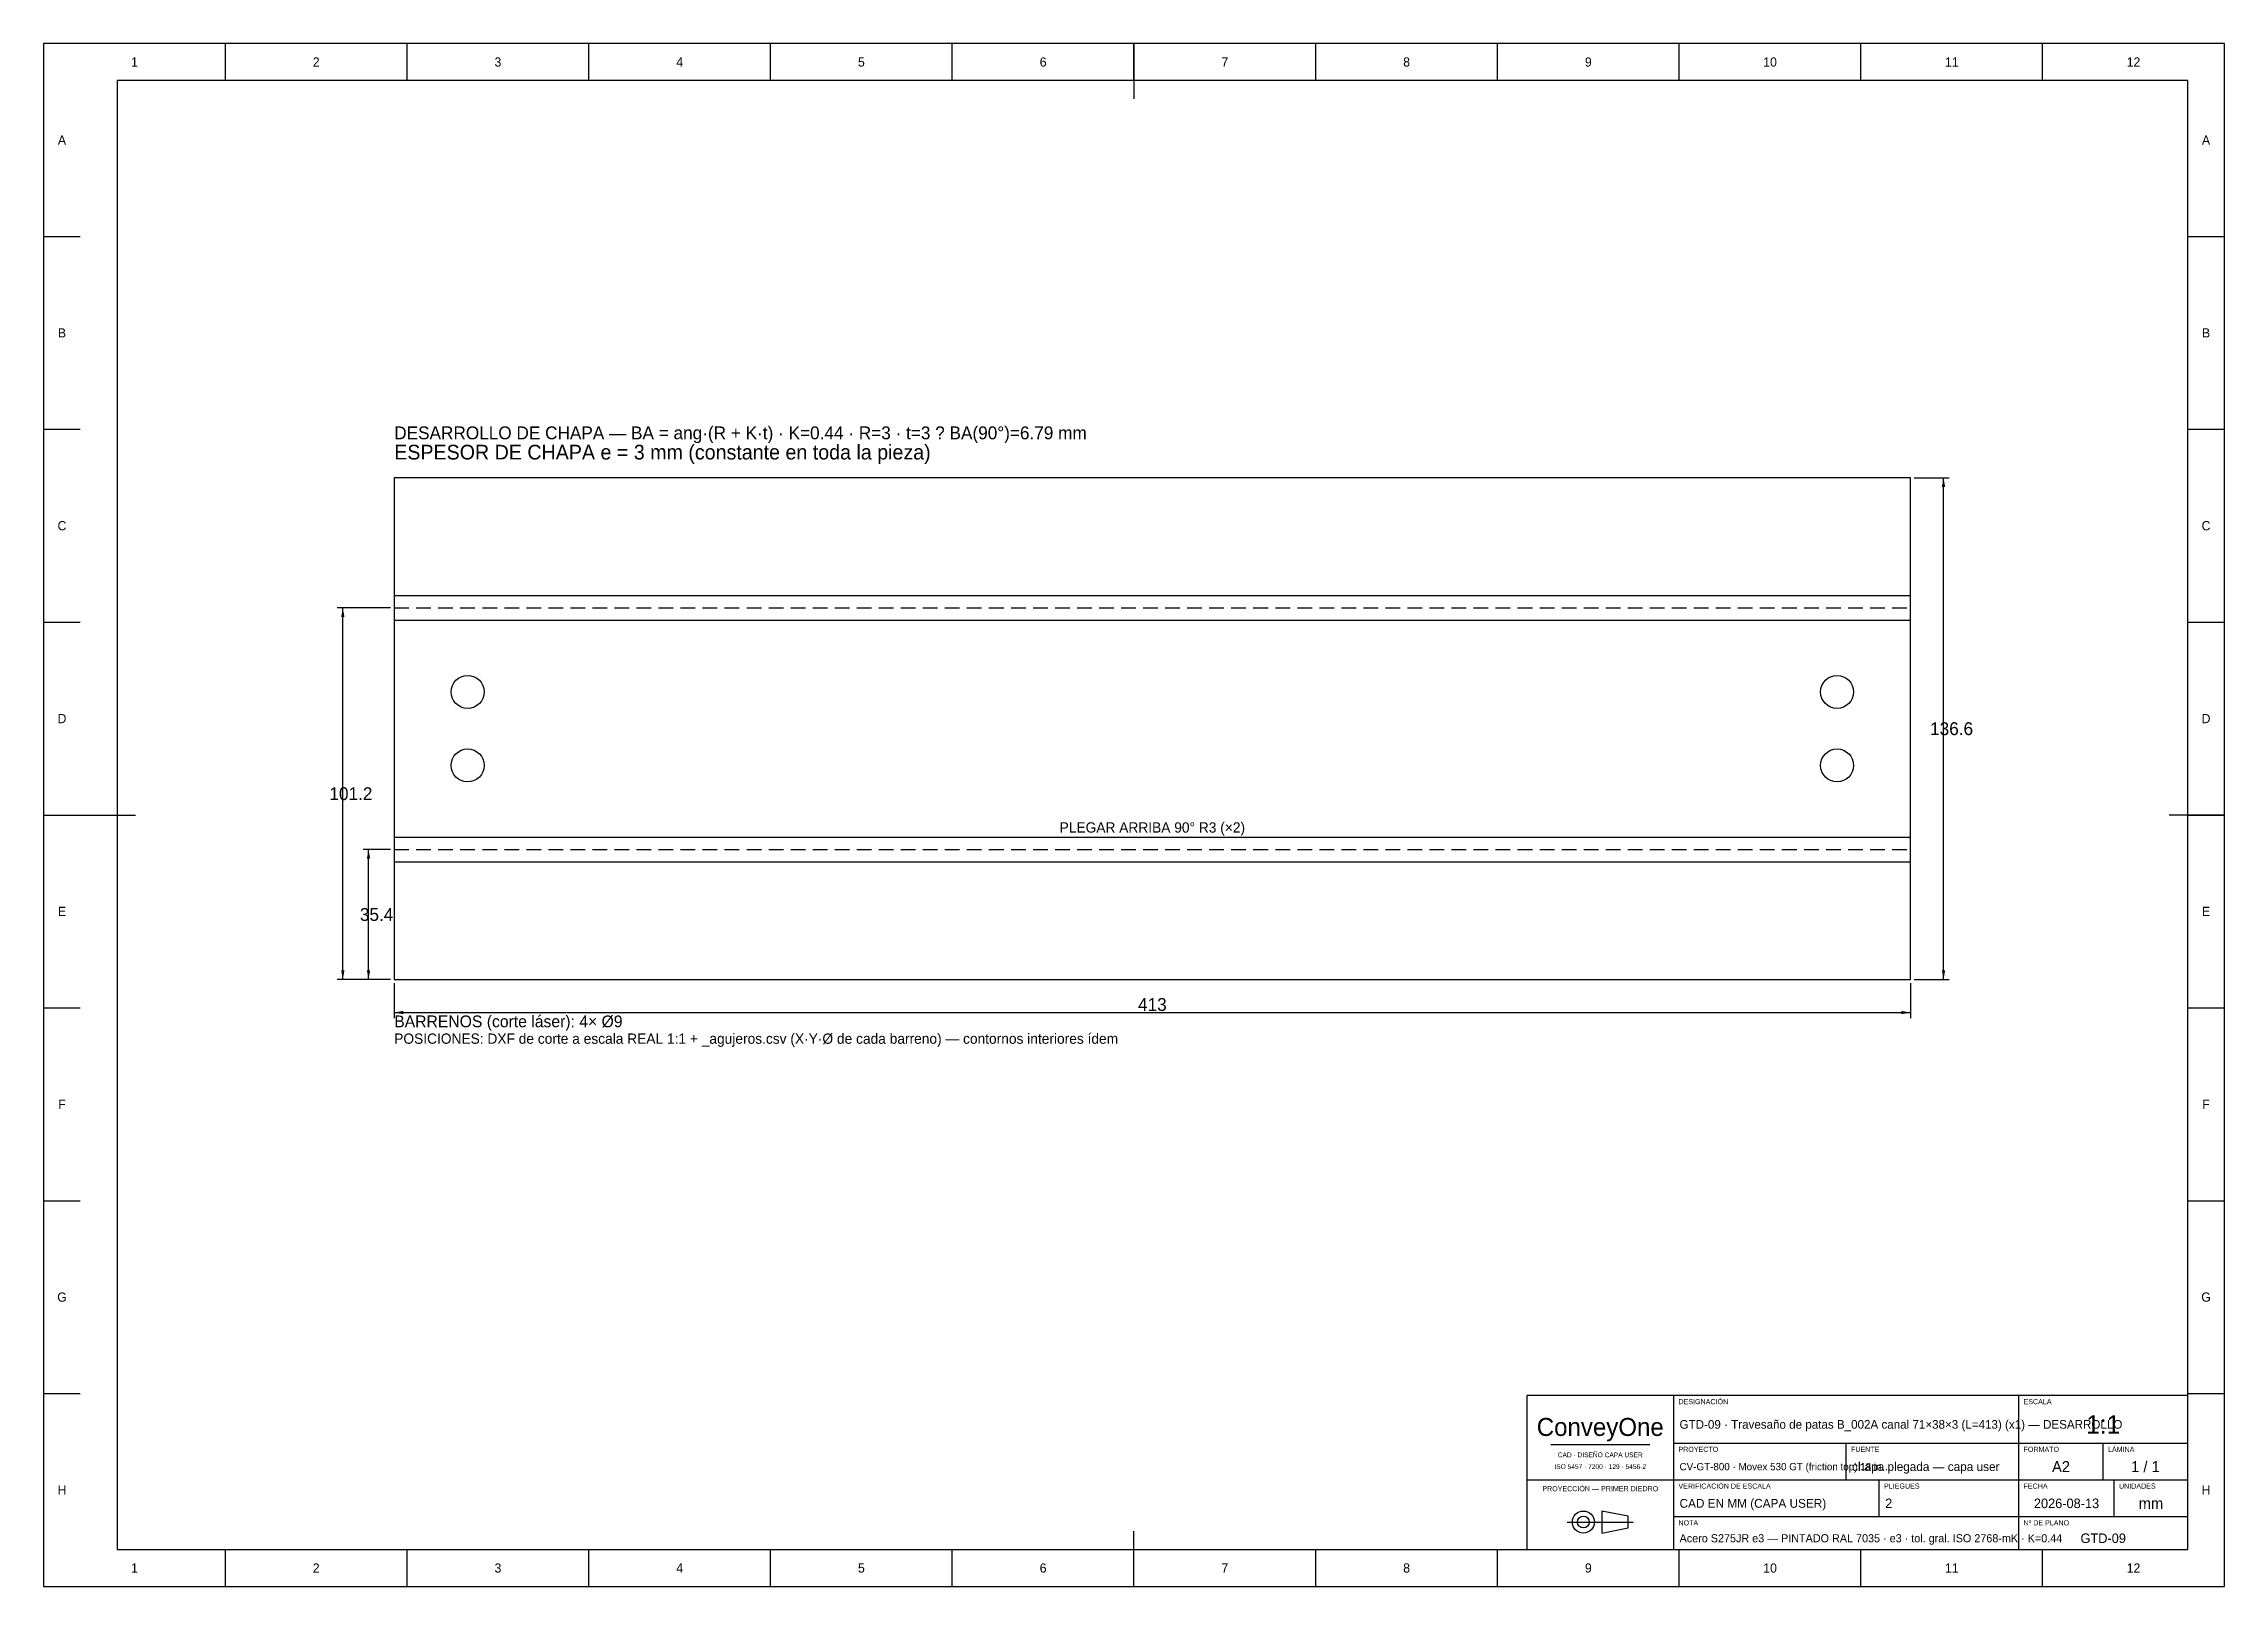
# Model space of a CAD drawing. Extents: x 0 to 594, y 0 to 420.
import ezdxf
from ezdxf.enums import TextEntityAlignment as Align

# ---------------------------------------------------------------- set-up
doc = ezdxf.new("R2010")
doc.units = 0
doc.linetypes.add('DASHED', pattern=[6, 4, -2])
for name, color, linetype in [('COTAS', 7, 'CONTINUOUS'), ('FINA', 7, 'CONTINUOUS'), ('NORMA', 7, 'CONTINUOUS'), ('PLIEGUE', 1, 'DASHED'), ('TEXTO', 7, 'CONTINUOUS'), ('VISIBLE', 7, 'CONTINUOUS')]:
    doc.layers.add(name, color=color, linetype=linetype)

msp = doc.modelspace()

# ---------------------------------------------------------------- linework, layer by layer
at = {"layer": 'COTAS'}
for p, q in [((509.5, 301.785), (519, 301.785)), ((517.5, 165.215), (517.5, 301.785)), ((94.5, 266.395), (80, 266.395)), ((81.5, 165.215), (81.5, 266.395)), ((94.5, 200.605), (87, 200.605)), ((88.5, 165.215), (88.5, 200.605)), ((94.5, 165.215), (80, 165.215)), ((94.5, 165.215), (87, 165.215)), ((95.5, 164.215), (95.5, 154.715)), ((508.5, 164.215), (508.5, 154.715)), ((509.5, 165.215), (519, 165.215)), ((95.5, 156.215), (508.5, 156.215))]:
    msp.add_line(p, q, dxfattribs=at)
for points in [[(517.5, 301.785), (517.95, 299.285), (517.05, 299.285)], [(81.5, 266.395), (81.95, 263.895), (81.05, 263.895)], [(88.5, 200.605), (88.95, 198.105), (88.05, 198.105)], [(81.5, 165.215), (81.95, 167.715), (81.05, 167.715)], [(88.5, 165.215), (88.95, 167.715), (88.05, 167.715)], [(517.5, 165.215), (517.95, 167.715), (517.05, 167.715)], [(95.5, 156.215), (98, 156.665), (98, 155.765)], [(508.5, 156.215), (506, 156.665), (506, 155.765)]]:
    msp.add_solid(points, dxfattribs=at)
at = {"layer": 'FINA'}
for p, q in [((594, 420), (0, 420)), ((0, 420), (0, 0)), ((49.5, 410), (49.5, 420)), ((99, 410), (99, 420)), ((148.5, 410), (148.5, 420)), ((198, 410), (198, 420)), ((247.5, 410), (247.5, 420)), ((297, 410), (297, 420)), ((346.5, 410), (346.5, 420)), ((396, 410), (396, 420)), ((445.5, 410), (445.5, 420)), ((495, 410), (495, 420)), ((544.5, 410), (544.5, 420)), ((594, 0), (594, 420)), ((0, 367.5), (10, 367.5)), ((584, 367.5), (594, 367.5)), ((0, 315), (10, 315)), ((584, 315), (594, 315)), ((95.5, 269.785), (508.5, 269.785)), ((0, 262.5), (10, 262.5)), ((95.5, 263.005), (508.5, 263.005)), ((584, 262.5), (594, 262.5)), ((0, 210), (10, 210)), ((584, 210), (594, 210)), ((95.5, 204.005), (508.5, 204.005)), ((95.5, 197.215), (508.5, 197.215)), ((0, 157.5), (10, 157.5)), ((584, 157.5), (594, 157.5)), ((0, 105), (10, 105)), ((584, 105), (594, 105)), ((0, 52.5), (10, 52.5)), ((584, 52.5), (594, 52.5)), ((410.5, 38.6), (437.5, 38.6)), ((444, 39), (538, 39)), ((491, 29), (491, 39)), ((538, 39), (584, 39)), ((561, 29), (561, 39)), ((404, 29), (444, 29)), ((444, 29), (538, 29)), ((500, 19), (500, 29)), ((538, 29), (584, 29)), ((564, 19), (564, 29)), ((444, 19), (538, 19)), ((538, 19), (584, 19)), ((415.03, 17.5), (432.97, 17.5)), ((49.5, 0), (49.5, 10)), ((99, 0), (99, 10)), ((148.5, 0), (148.5, 10)), ((198, 0), (198, 10)), ((247.5, 0), (247.5, 10)), ((297, 0), (297, 10)), ((346.5, 0), (346.5, 10)), ((396, 0), (396, 10)), ((445.5, 0), (445.5, 10)), ((495, 0), (495, 10)), ((544.5, 0), (544.5, 10)), ((0, 0), (594, 0))]:
    msp.add_line(p, q, dxfattribs=at)
at = {"layer": 'NORMA'}
for p, q in [((297, 420), (297, 405)), ((584, 410), (20, 410)), ((20, 410), (20, 10)), ((584, 10), (584, 410)), ((0, 210), (25, 210)), ((594, 210), (579, 210)), ((584, 52), (404, 52)), ((404, 52), (404, 10)), ((444, 10), (444, 52)), ((538, 10), (538, 52)), ((584, 10), (584, 52)), ((297, 0), (297, 15)), ((20, 10), (584, 10)), ((404, 10), (584, 10))]:
    msp.add_line(p, q, dxfattribs=at)
at = {"layer": 'PLIEGUE'}
for p, q in [((95.5, 266.395), (508.5, 266.395)), ((95.5, 200.605), (508.5, 200.605))]:
    msp.add_line(p, q, dxfattribs=at)
at = {"layer": 'TEXTO'}
for p, q in [((431.59, 19.11), (424.46, 20.49)), ((424.46, 20.49), (424.46, 14.51)), ((431.59, 15.89), (431.59, 19.11)), ((424.46, 14.51), (431.59, 15.89))]:
    msp.add_line(p, q, dxfattribs=at)
for radius in [2.99, 1.61]:
    msp.add_circle((419.4, 17.5), radius, dxfattribs=at)
at = {"layer": 'VISIBLE'}
for p, q in [((508.5, 301.785), (95.5, 301.785)), ((95.5, 301.785), (95.5, 165.215)), ((508.5, 165.215), (508.5, 301.785)), ((95.5, 165.215), (508.5, 165.215))]:
    msp.add_line(p, q, dxfattribs=at)
for centre in [(115.5, 243.505), (488.5, 243.505), (115.5, 223.505), (488.5, 223.505)]:
    msp.add_circle(centre, 4.5, dxfattribs=at)

# ---------------------------------------------------------------- texts
at = {"layer": 'COTAS'}
for s, p in [('136.6', (519.7, 233.5)), ('101.2', (83.7, 215.805)), ('35.4', (90.7, 182.91)), ('413', (302, 158.415))]:
    msp.add_text(s, height=3.5, dxfattribs=at).set_placement(p, align=Align.MIDDLE_CENTER)
at = {"layer": 'TEXTO'}
for s, height, p in [('1', 2.5, (24.75, 415)), ('2', 2.5, (74.25, 415)), ('3', 2.5, (123.75, 415)), ('4', 2.5, (173.25, 415)), ('5', 2.5, (222.75, 415)), ('6', 2.5, (272.25, 415)), ('7', 2.5, (321.75, 415)), ('8', 2.5, (371.25, 415)), ('9', 2.5, (420.75, 415)), ('10', 2.5, (470.25, 415)), ('11', 2.5, (519.75, 415)), ('12', 2.5, (569.25, 415)), ('A', 2.5, (5, 393.75)), ('A', 2.5, (589, 393.75)), ('B', 2.5, (5, 341.25)), ('B', 2.5, (589, 341.25)), ('C', 2.5, (5, 288.75)), ('C', 2.5, (589, 288.75)), ('D', 2.5, (5, 236.25)), ('D', 2.5, (589, 236.25)), ('PLEGAR ARRIBA 90° R3 (×2)', 2.8, (302, 206.605)), ('E', 2.5, (5, 183.75)), ('E', 2.5, (589, 183.75)), ('F', 2.5, (5, 131.25)), ('F', 2.5, (589, 131.25)), ('G', 2.5, (5, 78.75)), ('G', 2.5, (589, 78.75)), ('ConveyOne', 4.9, (424, 43.4)), ('1:1', 5, (561, 44.1)), ('CAD · DISEÑO CAPA USER', 1.3, (424, 35.8)), ('ISO 5457 · 7200 · 129 · 5456-2', 1.3, (424, 32.6)), ('A2', 3, (549.5, 32.6)), ('1 / 1', 3, (572.5, 32.6)), ('H', 2.5, (5, 26.25)), ('PROYECCIÓN — PRIMER DIEDRO', 1.4, (424, 26.6)), ('2026-08-13', 2.6, (551, 22.6)), ('H', 2.5, (589, 26.25)), ('mm', 3, (574, 22.6)), ('GTD-09', 2.6, (561, 13.1)), ('1', 2.5, (24.75, 5)), ('2', 2.5, (74.25, 5)), ('3', 2.5, (123.75, 5)), ('4', 2.5, (173.25, 5)), ('5', 2.5, (222.75, 5)), ('6', 2.5, (272.25, 5)), ('7', 2.5, (321.75, 5)), ('8', 2.5, (371.25, 5)), ('9', 2.5, (420.75, 5)), ('10', 2.5, (470.25, 5)), ('11', 2.5, (519.75, 5)), ('12', 2.5, (569.25, 5))]:
    msp.add_text(s, height=height, dxfattribs=at).set_placement(p, align=Align.MIDDLE_CENTER)
for s, height, p in [('DESARROLLO DE CHAPA — BA = ang·(R + K·t) · K=0.44 · R=3 · t=3 ? BA(90°)=6.79 mm', 3.5, (95.5, 312.285)), ('ESPESOR DE CHAPA e = 3 mm (constante en toda la pieza)', 4, (95.5, 306.785)), ('BARRENOS (corte láser): 4× Ø9', 3.2, (95.5, 152.215)), ('POSICIONES: DXF de corte a escala REAL 1:1 + _agujeros.csv (X·Y·Ø de cada barreno) — contornos interiores ídem', 2.8, (95.5, 147.715)), ('DESIGNACIÓN', 1.4, (445.3, 49.6)), ('ESCALA', 1.4, (539.3, 49.6)), ('PROYECTO', 1.4, (445.3, 36.6)), ('FUENTE', 1.4, (492.3, 36.6)), ('FORMATO', 1.4, (539.3, 36.6)), ('LÁMINA', 1.4, (562.3, 36.6)), ('VERIFICACIÓN DE ESCALA', 1.4, (445.3, 26.6)), ('PLIEGUES', 1.4, (501.3, 26.6)), ('FECHA', 1.4, (539.3, 26.6)), ('UNIDADES', 1.4, (565.3, 26.6)), ('NOTA', 1.4, (445.3, 16.6)), ('Nº DE PLANO', 1.4, (539.3, 16.6))]:
    msp.add_text(s, height=height, dxfattribs=at).set_placement(p)
for s, height, p in [('GTD-09 · Travesaño de patas B_002A canal 71×38×3 (L=413) (x1) — DESARROLLO', 2.3637, (445.6, 44.1)), ('CV-GT-800 · Movex 530 GT (friction top) 18 in…', 2, (445.6, 32.6)), ('chapa plegada — capa user', 2.4, (492.6, 32.6)), ('CAD EN MM (CAPA USER)', 2.4, (445.6, 22.6)), ('2', 2.6, (501.6, 22.6)), ('Acero S275JR e3 — PINTADO RAL 7035 · e3 · tol. gral. ISO 2768-mK · K=0.44', 2.2, (445.6, 13.1))]:
    msp.add_text(s, height=height, dxfattribs=at).set_placement(p, align=Align.MIDDLE_LEFT)

doc.saveas('drawing.dxf')
